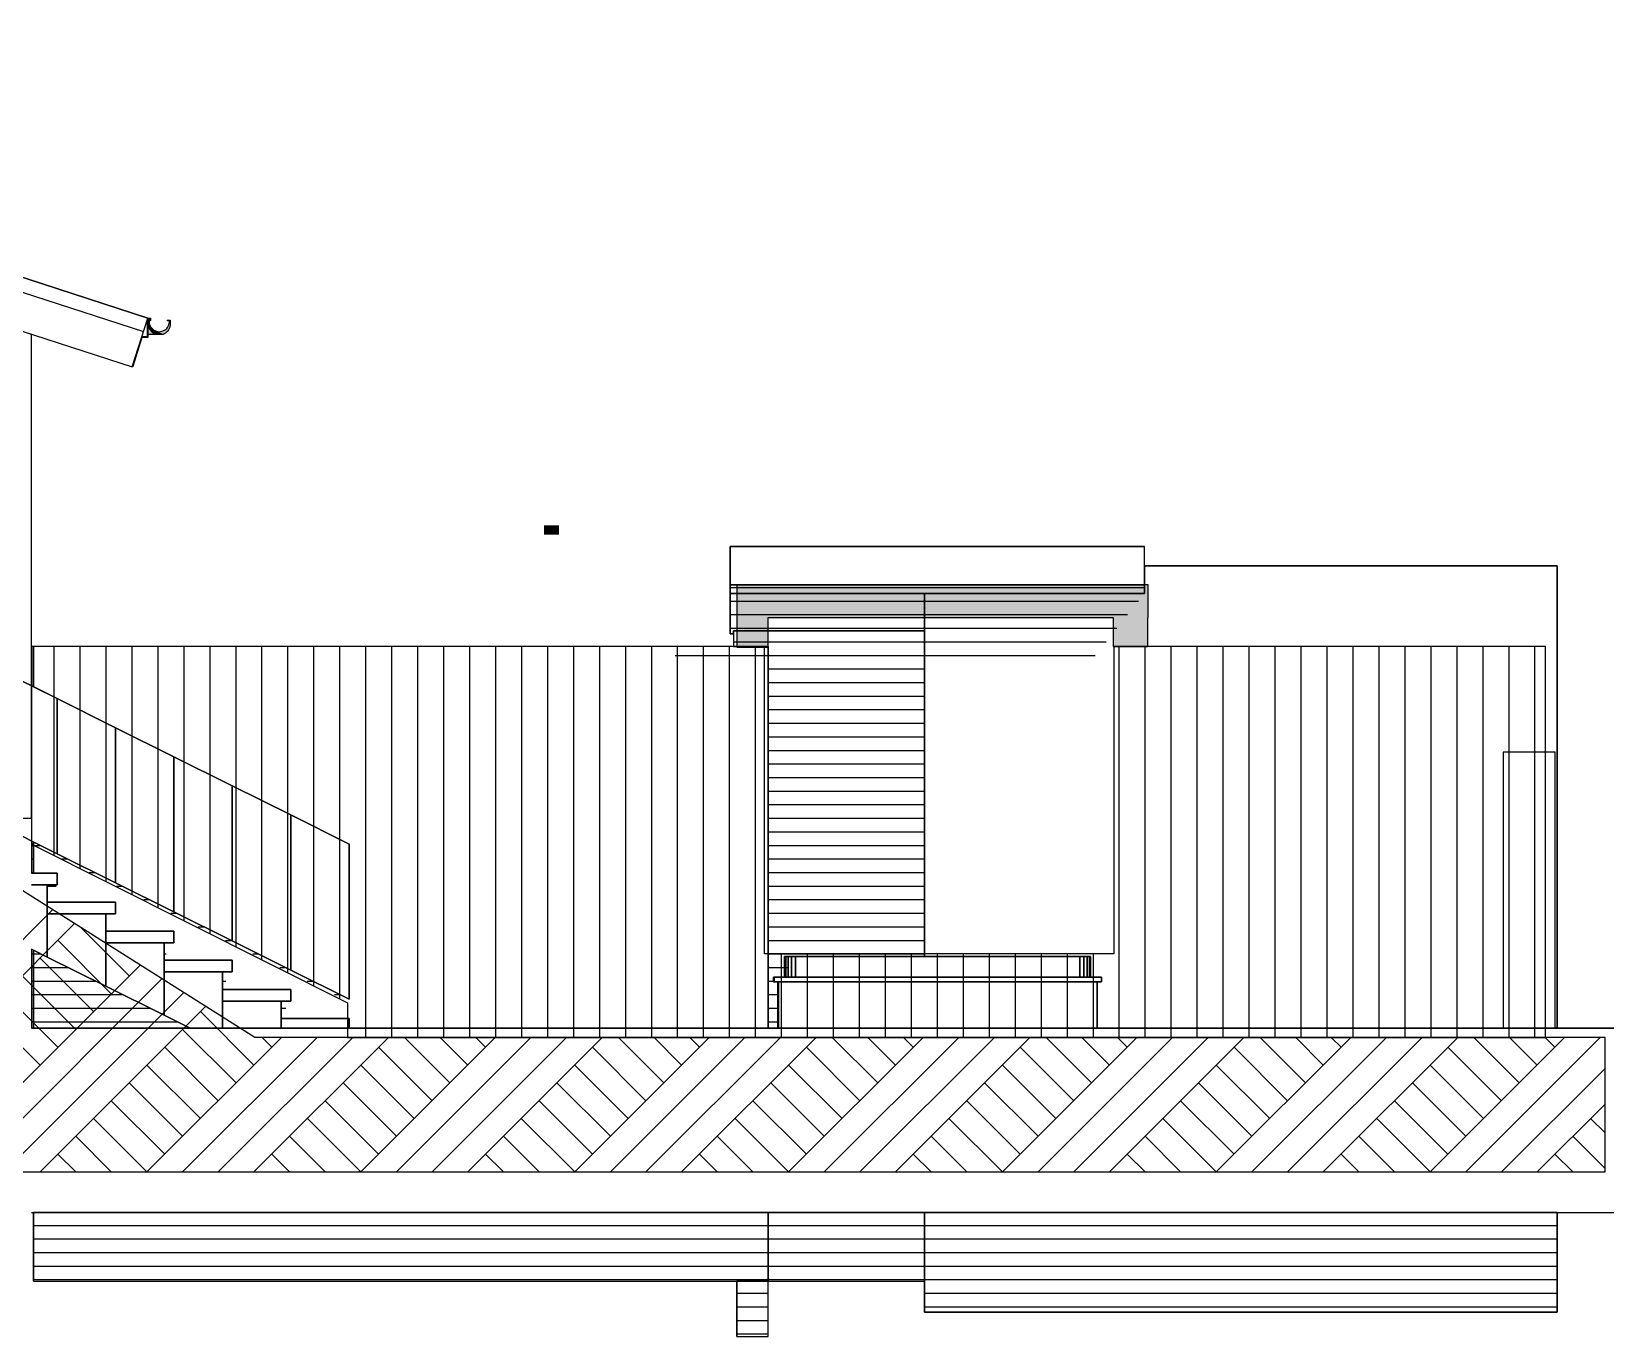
# Model space of a CAD drawing. Header units: millimetres. Extents: x -242231 to 419123, y -2399 to 525285.
# Drawn here: x -208934 to -200816, y 79332 to 86063 of the extents above; entities that cross this region are included whole.
import ezdxf

# ---------------------------------------------------------------- set-up
doc = ezdxf.new("R2010")
doc.units = ezdxf.units.MM
for name, color, linetype in [('2D lines', 7, 'Continuous'), ('Furniture', 7, 'Continuous'), ('Marker - Section', 7, 'Continuous'), ('Roof', 7, 'Continuous'), ('Slabs', 7, 'Continuous'), ('Stairs', 7, 'Continuous'), ('Walls', 7, 'Continuous')]:
    doc.layers.add(name, color=color, linetype=linetype)

msp = doc.modelspace()

# ---------------------------------------------------------------- hatches: boundary and pattern name
at = {"layer": 'Marker - Section', "linetype": 'Continuous', "lineweight": 0}
for color, points in [(8, [(-208332.696, 84576.858), (-208336.931, 84577.689), (-208336.923, 84488.649), (-208337.708, 84488.649), (-208338.939, 84488.649), (-208364.778, 84488.65), (-208413.701, 84338.079), (-208409.697, 84337.057), (-208362.528, 84485.931), (-208332.648, 84485.899)]), (255, [(-208333.647, 84584.46), (-208327.514, 84584.46), (-208321.074, 84584.46), (-208320.817, 84580.559), (-208320.326, 84571.979, -0.53211482), (-208322.736, 84571.766), (-208323.514, 84580.469), (-208327.514, 84580.469), (-208327.514, 84571.937, 1.08334696), (-208222.583, 84570.659), (-208222.686, 84570.659), (-208233.614, 84570.659, -0.48937086), (-208233.614, 84574.202), (-208222.686, 84574.202), (-208219.089, 84574.202), (-208219.089, 84571.937), (-208219.089, 84549.921), (-208219.762, 84544.324), (-208220.42, 84540.844), (-208221.116, 84538.05), (-208222.415, 84533.964), (-208223.783, 84530.522), (-208225.095, 84527.726), (-208227.038, 84524.187), (-208230.437, 84519.131), (-208233.403, 84515.518), (-208235.494, 84513.3), (-208236.941, 84511.896), (-208237.576, 84511.312), (-208238.85, 84510.19), (-208240.657, 84508.711), (-208241.611, 84507.979), (-208242.676, 84507.199), (-208243.638, 84506.527), (-208245.969, 84505.016), (-208247.12, 84504.329), (-208249.518, 84503.011), (-208251.92, 84501.838), (-208253.306, 84501.223), (-208254.792, 84500.614), (-208256.24, 84500.066), (-208257.712, 84499.555), (-208260.131, 84499.555), (-208318.347, 84499.555), (-208333.647, 84499.555)]), (255, [(-206290.031, 83515.128), (-206290.031, 83467.606), (-206214.075, 83467.606), (-206214.075, 83515.128)])]:
    msp.add_hatch(color=color, dxfattribs=at).paths.add_polyline_path(points, flags=0)
at = {"layer": 'Marker - Section', "linetype": 'Continuous', "lineweight": 13}
msp.add_hatch(color=254, dxfattribs=at).paths.add_polyline_path([(-208262.692, 84501.224), (-208300.223, 84517.553), (-208303.009, 84518.909), (-208305.824, 84520.636), (-208310.055, 84523.694), (-208314.695, 84527.824), (-208317.643, 84530.988), (-208321.988, 84536.731), (-208325.147, 84541.239), (-208327.796, 84546.021), (-208329.562, 84550.877), (-208330.371, 84554.04), (-208331.28, 84558.161), (-208331.197, 84550.901), (-208330.421, 84545.01), (-208329.519, 84540.79), (-208328.161, 84536.284), (-208325.781, 84530.476), (-208323.331, 84525.856), (-208320.956, 84522.324), (-208316.966, 84517.187), (-208313.427, 84513.565), (-208311.519, 84511.859), (-208307.693, 84508.868), (-208303.249, 84505.997), (-208300.287, 84504.405), (-208298.449, 84503.507), (-208296.034, 84502.47), (-208294.129, 84501.735), (-208292.656, 84501.224), (-208272.585, 84501.224)], flags=0)
at = {"layer": 'Marker - Section', "linetype": 'Continuous', "lineweight": 15}
msp.add_hatch(color=253, dxfattribs=at).paths.add_polyline_path([(-205295.337, 83209.183), (-205295.337, 82887.265), (-205135.337, 82887.265), (-205135.337, 83041.036), (-203354.243, 83041.036), (-203354.243, 82890.975), (-203175.983, 82890.975), (-203175.983, 83041.036), (-203175.155, 83041.036), (-203175.155, 83209.183)], flags=0)

# ---------------------------------------------------------------- linework, layer by layer
for p, q in [((-208333.647, 84584.46), (-212883.536, 86062.809)), ((-212883.536, 85784.178), (-208415.534, 84332.437)), ((-208415.534, 84332.437), (-208333.647, 84584.46)), ((-203194.12, 83406.721), (-205330.067, 83406.721)), ((-205330.067, 83406.721), (-205330.067, 83209.183)), ((-203194.12, 83209.183), (-203194.12, 83406.721)), ((-201065.061, 83306.959), (-203194.12, 83306.959)), ((-203194.12, 83306.959), (-203194.12, 83209.183)), ((-201065.061, 80921.899), (-201065.061, 83306.959)), ((-203194.12, 83209.183), (-205330.067, 83209.183)), ((-205330.067, 83209.183), (-205330.067, 83163.561)), ((-205330.067, 83209.183), (-203194.12, 83209.183)), ((-204328.254, 83163.561), (-205330.067, 83163.561)), ((-205330.067, 83163.561), (-205330.067, 82956.68)), ((-205330.067, 83163.561), (-203194.12, 83163.561)), ((-203194.12, 83163.561), (-204328.254, 83163.561)), ((-204328.254, 83163.561), (-204328.254, 81292.151)), ((-204328.254, 82972.301), (-204328.254, 83163.561)), ((-203194.12, 83209.183), (-203194.12, 83163.561)), ((-203194.12, 83163.561), (-203194.12, 83209.183)), ((-205330.067, 82956.68), (-205313.383, 82956.68)), ((-204328.254, 82972.301), (-205313.383, 82972.301)), ((-205313.383, 82972.301), (-205313.383, 82890.975)), ((-205313.383, 82956.68), (-205313.383, 82972.301)), ((-205313.383, 82972.301), (-204328.254, 82972.301)), ((-204328.254, 81292.151), (-204328.254, 82972.301)), ((-208923.44, 82890.975), (-208923.456, 82890.975)), ((-208923.456, 82890.975), (-208923.456, 82682.079)), ((-208923.44, 82682.071), (-208923.44, 82890.975)), ((-205135.337, 82890.975), (-208923.44, 82890.975)), ((-208923.44, 82890.975), (-208923.44, 82682.071)), ((-205313.383, 82890.975), (-205135.337, 82890.975)), ((-205135.337, 80921.899), (-205135.337, 82890.975)), ((-205135.337, 82890.975), (-205135.337, 80921.899)), ((-208802.535, 82621.899), (-209103.935, 82771.899)), ((-209103.935, 82771.799), (-208802.535, 82621.799)), ((-208802.535, 82621.799), (-209103.935, 82771.799)), ((-208923.456, 82682.079), (-208923.44, 82682.071)), ((-208923.44, 82682.071), (-208802.535, 82621.899)), ((-208802.535, 82621.899), (-208501.135, 82471.899)), ((-208802.535, 82621.799), (-208802.535, 82621.899)), ((-208501.135, 82471.899), (-208802.535, 82621.899)), ((-208802.535, 82621.899), (-208802.535, 82621.799)), ((-208802.535, 82621.799), (-208501.135, 82471.799)), ((-208802.535, 81822.099), (-208802.535, 82621.799)), ((-208501.135, 82471.799), (-208802.535, 82621.799)), ((-208802.535, 82621.799), (-208802.535, 81822.099)), ((-208501.135, 82471.899), (-208199.735, 82321.899)), ((-208501.135, 82471.799), (-208501.135, 82471.899)), ((-208199.735, 82321.899), (-208501.135, 82471.899)), ((-208501.135, 82471.899), (-208501.135, 82471.799)), ((-208501.135, 82471.799), (-208199.735, 82321.799)), ((-208199.735, 82321.799), (-208501.135, 82471.799)), ((-208501.135, 82471.799), (-208501.135, 81672.099)), ((-208501.135, 81672.099), (-208501.135, 82471.799)), ((-208199.735, 82321.899), (-207898.335, 82171.899)), ((-208199.735, 82321.799), (-208199.735, 82321.899)), ((-207898.335, 82171.899), (-208199.735, 82321.899)), ((-208199.735, 82321.899), (-208199.735, 82321.799)), ((-207898.335, 82171.799), (-208199.735, 82321.799)), ((-208199.735, 82321.799), (-208199.735, 81522.099)), ((-208199.735, 82321.799), (-207898.335, 82171.799)), ((-208199.735, 81522.099), (-208199.735, 82321.799)), ((-207898.335, 82171.899), (-207596.935, 82021.899)), ((-207596.935, 82021.899), (-207898.335, 82171.899)), ((-207898.335, 82171.899), (-207898.335, 82171.799)), ((-207898.335, 82171.799), (-207898.335, 82171.899)), ((-207898.335, 81372.099), (-207898.335, 82171.799)), ((-207898.335, 82171.799), (-207596.935, 82021.799)), ((-207596.935, 82021.799), (-207898.335, 82171.799)), ((-207898.335, 82171.799), (-207898.335, 81372.099)), ((-207596.935, 82021.899), (-207295.535, 81871.899)), ((-207295.535, 81871.899), (-207596.935, 82021.899)), ((-207596.935, 82021.899), (-207596.935, 82021.799)), ((-207596.935, 82021.799), (-207596.935, 82021.899)), ((-207295.535, 81871.799), (-207596.935, 82021.799)), ((-207596.935, 82021.799), (-207596.935, 81222.099)), ((-207596.935, 82021.799), (-207295.535, 81871.799)), ((-207596.935, 81222.099), (-207596.935, 82021.799)), ((-208802.535, 81822.099), (-209103.935, 81972.099)), ((-209103.935, 81972.099), (-208802.535, 81822.099)), ((-209103.935, 81971.999), (-208802.535, 81821.999)), ((-208923.456, 81871.899), (-208934.274, 81871.899)), ((-208934.274, 81871.899), (-208934.274, 81721.999)), ((-208923.44, 81882.171), (-208923.456, 81882.179)), ((-208923.456, 81882.179), (-208923.456, 81721.999)), ((-208923.456, 81721.999), (-208923.456, 81871.899)), ((-208923.44, 81721.999), (-208923.44, 81882.171)), ((-208802.535, 81821.999), (-208923.44, 81882.171)), ((-208923.44, 81882.171), (-208923.44, 81721.999)), ((-207295.535, 81871.899), (-207295.535, 81871.799)), ((-207295.535, 81871.799), (-207295.535, 81871.899)), ((-207295.535, 81871.799), (-207295.535, 81072.099)), ((-207295.535, 81072.099), (-207295.535, 81871.799)), ((-208802.535, 81821.999), (-208802.535, 81822.099)), ((-208501.135, 81672.099), (-208802.535, 81822.099)), ((-208802.535, 81822.099), (-208802.535, 81821.999)), ((-208802.535, 81822.099), (-208501.135, 81672.099)), ((-208501.135, 81671.999), (-208802.535, 81821.999)), ((-208802.535, 81821.999), (-208501.135, 81671.999)), ((-208802.535, 81721.999), (-208934.275, 81721.999)), ((-208934.274, 81721.999), (-208923.456, 81721.999)), ((-208923.456, 81721.999), (-208923.44, 81721.999)), ((-208923.44, 81721.999), (-208802.535, 81721.999)), ((-208802.535, 81721.999), (-208802.535, 81661.999)), ((-208802.535, 81661.999), (-208802.535, 81721.999)), ((-208852.535, 81661.999), (-208934.275, 81661.999)), ((-208934.275, 81661.999), (-208802.535, 81661.999)), ((-208802.535, 81661.999), (-208852.535, 81661.999)), ((-208852.535, 81661.999), (-208852.535, 81571.999)), ((-208852.535, 81511.999), (-208852.535, 81661.999)), ((-208199.735, 81522.099), (-208501.135, 81672.099)), ((-208501.135, 81672.099), (-208501.135, 81671.999)), ((-208501.135, 81671.999), (-208501.135, 81672.099)), ((-208501.135, 81672.099), (-208199.735, 81522.099)), ((-208199.735, 81521.999), (-208501.135, 81671.999)), ((-208501.135, 81671.999), (-208199.735, 81521.999)), ((-208852.535, 81571.999), (-208501.135, 81571.999)), ((-208501.135, 81571.999), (-208852.535, 81571.999)), ((-208852.535, 81571.999), (-208852.535, 81511.999)), ((-208551.135, 81511.999), (-208852.535, 81511.999)), ((-208852.535, 81511.999), (-208852.535, 81288.6)), ((-208852.535, 81288.6), (-208852.535, 81511.999)), ((-208852.535, 81511.999), (-208501.135, 81511.999)), ((-208501.135, 81511.999), (-208551.135, 81511.999)), ((-208551.135, 81511.999), (-208551.135, 81421.999)), ((-208551.135, 81361.999), (-208551.135, 81511.999)), ((-208501.135, 81571.999), (-208501.135, 81511.999)), ((-208501.135, 81511.999), (-208501.135, 81571.999)), ((-207898.335, 81372.099), (-208199.735, 81522.099)), ((-208199.735, 81522.099), (-208199.735, 81521.999)), ((-208199.735, 81522.099), (-207898.335, 81372.099)), ((-208199.735, 81521.999), (-208199.735, 81522.099)), ((-207898.335, 81371.999), (-208199.735, 81521.999)), ((-208199.735, 81521.999), (-207898.335, 81371.999)), ((-208551.135, 81421.999), (-208199.735, 81421.999)), ((-208199.735, 81421.999), (-208551.135, 81421.999)), ((-208551.135, 81421.999), (-208551.135, 81361.999)), ((-208249.735, 81361.999), (-208551.135, 81361.999)), ((-208551.135, 81361.999), (-208551.135, 81138.6)), ((-208551.135, 81138.6), (-208551.135, 81361.999)), ((-208551.135, 81361.999), (-208199.735, 81361.999)), ((-208199.735, 81361.999), (-208249.735, 81361.999)), ((-208249.735, 81361.999), (-208249.735, 81271.999)), ((-208249.735, 81211.999), (-208249.735, 81361.999)), ((-208199.735, 81421.999), (-208199.735, 81361.999)), ((-208199.735, 81361.999), (-208199.735, 81421.999)), ((-207596.935, 81222.099), (-207898.335, 81372.099)), ((-207898.335, 81372.099), (-207898.335, 81371.999)), ((-207898.335, 81371.999), (-207898.335, 81372.099)), ((-207898.335, 81372.099), (-207596.935, 81222.099)), ((-207596.935, 81221.999), (-207898.335, 81371.999)), ((-207898.335, 81371.999), (-207596.935, 81221.999)), ((-208934.275, 81329.28), (-208852.535, 81288.6)), ((-208923.456, 81323.895), (-208934.274, 81329.28)), ((-208934.274, 81329.28), (-208934.274, 80921.899)), ((-208923.456, 80921.899), (-208923.456, 81323.895)), ((-208923.44, 81323.887), (-208923.456, 81323.895)), ((-208923.456, 81323.895), (-208923.456, 80921.899)), ((-208923.44, 80921.899), (-208923.44, 81323.887)), ((-208852.535, 81288.6), (-208923.44, 81323.887)), ((-208923.44, 81323.887), (-208923.44, 80921.899)), ((-208551.135, 81138.6), (-208852.535, 81288.6)), ((-208852.535, 81288.6), (-208551.135, 81138.6)), ((-208249.735, 81271.999), (-207898.335, 81271.999)), ((-207898.335, 81271.999), (-208249.735, 81271.999)), ((-208249.735, 81271.999), (-208249.735, 81211.999)), ((-207898.335, 81271.999), (-207898.335, 81211.999)), ((-207898.335, 81211.999), (-207898.335, 81271.999)), ((-205050.229, 81185.484), (-205050.229, 81292.151)), ((-205050.229, 81292.151), (-205047.125, 81292.151)), ((-205047.125, 81292.151), (-205050.229, 81292.151)), ((-205050.229, 81292.151), (-205050.229, 81185.484)), ((-205047.125, 81292.151), (-205042.979, 81292.151)), ((-205047.125, 81185.484), (-205047.125, 81292.151)), ((-205042.979, 81292.151), (-205047.125, 81292.151)), ((-205047.125, 81292.151), (-205047.125, 81185.484)), ((-205042.979, 81292.151), (-205031.257, 81292.151)), ((-205042.979, 81185.484), (-205042.979, 81292.151)), ((-205031.257, 81292.151), (-205042.979, 81292.151)), ((-205042.979, 81292.151), (-205042.979, 81185.484)), ((-205031.257, 81292.151), (-205013.747, 81292.151)), ((-205031.257, 81185.484), (-205031.257, 81292.151)), ((-205013.747, 81292.151), (-205031.257, 81292.151)), ((-205031.257, 81292.151), (-205031.257, 81185.484)), ((-205013.747, 81292.151), (-204993.112, 81292.151)), ((-205013.747, 81185.484), (-205013.747, 81292.151)), ((-204993.112, 81292.151), (-205013.747, 81292.151)), ((-205013.747, 81292.151), (-205013.747, 81185.484)), ((-204993.112, 81292.151), (-204328.254, 81292.151)), ((-204993.112, 81185.484), (-204993.112, 81292.151)), ((-203526.523, 81292.151), (-204993.112, 81292.151)), ((-204993.112, 81292.151), (-204993.112, 81185.484)), ((-204328.254, 81292.151), (-203526.523, 81292.151)), ((-203526.523, 81292.151), (-203505.906, 81292.151)), ((-203505.906, 81292.151), (-203526.523, 81292.151)), ((-203526.523, 81292.151), (-203526.523, 81185.484)), ((-203526.523, 81185.484), (-203526.523, 81292.151)), ((-203505.906, 81292.151), (-203488.445, 81292.151)), ((-203488.445, 81292.151), (-203505.906, 81292.151)), ((-203505.906, 81292.151), (-203505.906, 81185.484)), ((-203505.906, 81185.484), (-203505.906, 81292.151)), ((-203488.445, 81292.151), (-203476.797, 81292.151)), ((-203476.797, 81292.151), (-203488.445, 81292.151)), ((-203488.445, 81292.151), (-203488.445, 81185.484)), ((-203488.445, 81185.484), (-203488.445, 81292.151)), ((-203476.797, 81292.151), (-203472.738, 81292.151)), ((-203472.738, 81292.151), (-203476.797, 81292.151)), ((-203476.797, 81292.151), (-203476.797, 81185.484)), ((-203476.797, 81185.484), (-203476.797, 81292.151)), ((-203472.738, 81292.151), (-203472.738, 81185.484)), ((-203472.738, 81185.484), (-203472.738, 81292.151)), ((-208249.735, 80988.6), (-208249.735, 81211.999)), ((-207948.335, 81211.999), (-208249.735, 81211.999)), ((-208249.735, 81211.999), (-208249.735, 80988.6)), ((-208249.735, 81211.999), (-207898.335, 81211.999)), ((-207898.335, 81211.999), (-207948.335, 81211.999)), ((-207948.335, 81211.999), (-207948.335, 81121.999)), ((-207948.335, 81061.999), (-207948.335, 81211.999)), ((-207596.935, 81222.099), (-207295.535, 81072.099)), ((-207295.535, 81072.099), (-207596.935, 81222.099)), ((-207596.935, 81222.099), (-207596.935, 81221.999)), ((-207596.935, 81221.999), (-207596.935, 81222.099)), ((-207295.535, 81071.999), (-207596.935, 81221.999)), ((-207596.935, 81221.999), (-207295.535, 81071.999)), ((-208249.735, 80988.6), (-208551.135, 81138.6)), ((-208551.135, 81138.6), (-208249.735, 80988.6)), ((-207948.335, 81121.999), (-207596.935, 81121.999)), ((-207596.935, 81121.999), (-207948.335, 81121.999)), ((-207948.335, 81121.999), (-207948.335, 81061.999)), ((-207596.935, 81121.999), (-207596.935, 81061.999)), ((-207596.935, 81061.999), (-207596.935, 81121.999)), ((-205107.147, 81160.287), (-205107.147, 81185.484)), ((-205107.147, 81185.484), (-205103.575, 81185.484)), ((-205103.575, 81185.484), (-205107.147, 81185.484)), ((-205107.147, 81185.484), (-205107.147, 81160.287)), ((-205103.575, 81160.287), (-205107.147, 81160.287)), ((-205107.147, 81160.287), (-205103.575, 81160.287)), ((-205103.575, 81185.484), (-205050.229, 81185.484)), ((-205103.575, 81160.287), (-205103.575, 81185.484)), ((-203415.821, 81185.484), (-205103.575, 81185.484)), ((-205103.575, 81185.484), (-205103.575, 81160.287)), ((-205084.642, 81160.287), (-205103.575, 81160.287)), ((-205103.575, 81160.287), (-203415.821, 81160.287)), ((-205084.642, 80921.899), (-205084.642, 81160.287)), ((-205081.164, 81160.287), (-205084.642, 81160.287)), ((-205084.642, 81160.287), (-205084.642, 80921.899)), ((-205081.164, 80921.899), (-205081.164, 81160.287)), ((-203438.326, 81160.287), (-205081.164, 81160.287)), ((-205081.164, 81160.287), (-205081.164, 80921.899)), ((-205050.229, 81185.484), (-205047.125, 81185.484)), ((-205047.125, 81185.484), (-205042.979, 81185.484)), ((-205042.979, 81185.484), (-205031.257, 81185.484)), ((-205031.257, 81185.484), (-205013.747, 81185.484)), ((-205013.747, 81185.484), (-204993.112, 81185.484)), ((-204993.112, 81185.484), (-203526.523, 81185.484)), ((-203526.523, 81185.484), (-203505.906, 81185.484)), ((-203505.906, 81185.484), (-203488.445, 81185.484)), ((-203488.445, 81185.484), (-203476.797, 81185.484)), ((-203476.797, 81185.484), (-203472.738, 81185.484)), ((-203472.738, 81185.484), (-203415.821, 81185.484)), ((-203415.821, 81160.287), (-203438.326, 81160.287)), ((-203438.326, 81160.287), (-203438.326, 80921.899)), ((-203438.326, 80921.899), (-203438.326, 81160.287)), ((-203415.821, 81185.484), (-203415.821, 81160.287)), ((-203415.821, 81160.287), (-203415.821, 81185.484)), ((-207948.335, 80921.899), (-207948.335, 81061.999)), ((-207646.935, 81061.999), (-207948.335, 81061.999)), ((-207948.335, 81061.999), (-207948.335, 80921.899)), ((-207948.335, 81061.999), (-207596.935, 81061.999)), ((-207646.935, 81061.999), (-207646.935, 80971.999)), ((-207596.935, 81061.999), (-207646.935, 81061.999)), ((-207646.935, 80921.899), (-207646.935, 81061.999)), ((-207295.535, 81072.099), (-207295.535, 81071.999)), ((-207295.535, 81071.999), (-207295.535, 81072.099)), ((-208115.712, 80921.899), (-208249.735, 80988.6)), ((-208249.735, 80988.6), (-208115.712, 80921.899)), ((-207646.935, 80971.999), (-207295.535, 80971.999)), ((-207295.535, 80971.999), (-207646.935, 80971.999)), ((-207646.935, 80971.999), (-207646.935, 80921.899)), ((-207295.535, 80971.999), (-207295.535, 80921.899)), ((-207295.535, 80921.899), (-207295.535, 80971.999)), ((-193043.553, 80921.899), (-208934.275, 80921.899)), ((-208934.274, 80921.899), (-208923.456, 80921.899)), ((-208923.456, 80921.899), (-208923.44, 80921.899)), ((-208923.44, 80921.899), (-208115.712, 80921.899)), ((-208115.712, 80921.899), (-207948.335, 80921.899)), ((-207948.335, 80921.899), (-207646.935, 80921.899)), ((-207646.935, 80921.899), (-207295.535, 80921.899)), ((-207295.535, 80921.899), (-205135.337, 80921.899)), ((-205135.337, 80921.899), (-205084.642, 80921.899)), ((-205084.642, 80921.899), (-205081.164, 80921.899)), ((-205081.164, 80921.899), (-203438.326, 80921.899)), ((-203438.326, 80921.899), (-201065.061, 80921.899)), ((-208934.275, 79971.899), (-193043.553, 79971.899)), ((-208923.44, 79971.899), (-208923.456, 79971.899)), ((-208923.456, 79971.899), (-208923.456, 79617.376)), ((-208923.44, 79617.376), (-208923.44, 79971.899)), ((-205135.337, 79971.899), (-208923.44, 79971.899)), ((-208923.44, 79971.899), (-208923.44, 79617.376)), ((-205135.337, 79617.376), (-205135.337, 79971.899)), ((-204328.254, 79971.899), (-205135.337, 79971.899)), ((-205135.337, 79971.899), (-205135.337, 79617.376)), ((-204328.254, 79617.376), (-204328.254, 79971.899)), ((-201065.061, 79971.899), (-204328.254, 79971.899)), ((-204328.254, 79971.899), (-204328.254, 79456.959)), ((-201065.061, 79456.959), (-201065.061, 79971.899)), ((-208923.456, 79617.376), (-208923.44, 79617.376)), ((-208923.44, 79617.376), (-205135.337, 79617.376)), ((-205135.337, 79617.376), (-205295.337, 79617.376)), ((-205295.337, 79617.376), (-205295.337, 79331.677)), ((-205135.337, 79617.376), (-204328.254, 79617.376)), ((-205135.337, 79331.677), (-205135.337, 79617.376)), ((-204328.254, 79456.959), (-201065.061, 79456.959)), ((-205295.337, 79331.677), (-205135.337, 79331.677))]:
    msp.add_line(p, q)
at = {"layer": '2D lines', "linetype": 'Continuous'}
msp.add_line((-212883.536, 85986.134), (-208356.027, 84515.057), dxfattribs=at)
at = {"layer": 'Furniture', "linetype": 'Continuous'}
for p, q in [((-205047.125, 81292.151), (-205050.229, 81292.151)), ((-205050.229, 81185.484), (-205050.229, 81292.151)), ((-205042.979, 81292.151), (-205047.125, 81292.151)), ((-205031.257, 81292.151), (-205042.979, 81292.151)), ((-205013.747, 81292.151), (-205031.257, 81292.151)), ((-204993.112, 81292.151), (-205013.747, 81292.151)), ((-203526.523, 81292.151), (-204993.112, 81292.151)), ((-203505.906, 81292.151), (-203526.523, 81292.151)), ((-203488.445, 81292.151), (-203505.906, 81292.151)), ((-203476.797, 81292.151), (-203488.445, 81292.151)), ((-203472.738, 81292.151), (-203476.797, 81292.151)), ((-203472.738, 81185.484), (-203472.738, 81292.151)), ((-205107.147, 81160.287), (-205107.147, 81185.484)), ((-205103.575, 81185.484), (-205107.147, 81185.484)), ((-205103.575, 81160.287), (-205107.147, 81160.287)), ((-203415.821, 81185.484), (-205103.575, 81185.484)), ((-205103.575, 81160.287), (-205103.575, 81185.484)), ((-203415.821, 81160.287), (-205103.575, 81160.287)), ((-205084.642, 80921.899), (-205084.642, 81160.287)), ((-205081.164, 80921.899), (-205081.164, 81160.287)), ((-203438.326, 80921.899), (-203438.326, 81160.287)), ((-203415.821, 81160.287), (-203415.821, 81185.484))]:
    msp.add_line(p, q, dxfattribs=at)
at = {"layer": 'Furniture', "color": 251, "linetype": 'Continuous', "lineweight": 25}
for p, q in [((-205050.229, 81235.099), (-205047.125, 81235.099)), ((-205047.125, 81235.099), (-205042.979, 81235.099)), ((-205042.979, 81235.099), (-205031.257, 81235.099)), ((-205107.147, 81165.099), (-205103.575, 81165.099)), ((-205084.642, 81095.099), (-205081.164, 81095.099)), ((-205084.642, 81025.099), (-205081.164, 81025.099)), ((-205084.642, 80955.099), (-205081.164, 80955.099))]:
    msp.add_line(p, q, dxfattribs=at)
at = {"layer": 'Marker - Section', "linetype": 'Continuous'}
for p, q in [((-208933.831, 84500.46), (-212883.092, 85783.653)), ((-208332.696, 84576.858), (-208336.931, 84577.689)), ((-208336.931, 84577.689), (-208336.923, 84488.649)), ((-208333.647, 84584.46), (-208327.514, 84584.46)), ((-208333.647, 84499.555), (-208333.647, 84584.46)), ((-208332.648, 84485.899), (-208332.696, 84576.858)), ((-208330.371, 84554.04), (-208331.28, 84558.161)), ((-208331.28, 84558.161), (-208331.197, 84550.901)), ((-208331.197, 84550.901), (-208330.421, 84545.01)), ((-208330.421, 84545.01), (-208329.519, 84540.79)), ((-208329.562, 84550.877), (-208330.371, 84554.04)), ((-208327.796, 84546.021), (-208329.562, 84550.877)), ((-208329.519, 84540.79), (-208328.161, 84536.284)), ((-208328.161, 84536.284), (-208325.781, 84530.476)), ((-208325.147, 84541.239), (-208327.796, 84546.021)), ((-208327.514, 84584.46), (-208321.074, 84584.46)), ((-208323.514, 84580.469), (-208327.514, 84580.469)), ((-208327.514, 84580.469), (-208327.514, 84571.937)), ((-208325.781, 84530.476), (-208323.331, 84525.856)), ((-208321.988, 84536.731), (-208325.147, 84541.239)), ((-208322.736, 84571.766), (-208323.514, 84580.469)), ((-208323.331, 84525.856), (-208320.956, 84522.324)), ((-208317.643, 84530.988), (-208321.988, 84536.731)), ((-208321.074, 84584.46), (-208320.817, 84580.559)), ((-208320.956, 84522.324), (-208316.966, 84517.187)), ((-208320.817, 84580.559), (-208320.326, 84571.979)), ((-208314.695, 84527.824), (-208317.643, 84530.988)), ((-208316.966, 84517.187), (-208313.427, 84513.565)), ((-208310.055, 84523.694), (-208314.695, 84527.824)), ((-208305.824, 84520.636), (-208310.055, 84523.694)), ((-208303.009, 84518.909), (-208305.824, 84520.636)), ((-208300.223, 84517.553), (-208303.009, 84518.909)), ((-208262.692, 84501.224), (-208300.223, 84517.553)), ((-208233.614, 84574.202), (-208222.686, 84574.202)), ((-208222.686, 84570.659), (-208233.614, 84570.659)), ((-208230.437, 84519.131), (-208233.403, 84515.518)), ((-208227.038, 84524.187), (-208230.437, 84519.131)), ((-208225.095, 84527.726), (-208227.038, 84524.187)), ((-208223.783, 84530.522), (-208225.095, 84527.726)), ((-208222.415, 84533.964), (-208223.783, 84530.522)), ((-208222.686, 84574.202), (-208219.089, 84574.202)), ((-208222.583, 84570.659), (-208222.686, 84570.659)), ((-208221.116, 84538.05), (-208222.415, 84533.964)), ((-208220.42, 84540.844), (-208221.116, 84538.05)), ((-208219.762, 84544.324), (-208220.42, 84540.844)), ((-208219.089, 84549.921), (-208219.762, 84544.324)), ((-208219.089, 84574.202), (-208219.089, 84571.937)), ((-208219.089, 84571.937), (-208219.089, 84549.921)), ((-208933.831, 82005.099), (-208933.831, 84500.46)), ((-208364.778, 84488.65), (-208413.701, 84338.079)), ((-208409.697, 84337.057), (-208362.528, 84485.931)), ((-208338.939, 84488.649), (-208364.778, 84488.65)), ((-208362.528, 84485.931), (-208332.648, 84485.899)), ((-208337.708, 84488.649), (-208338.939, 84488.649)), ((-208336.923, 84488.649), (-208337.708, 84488.649)), ((-208318.347, 84499.555), (-208333.647, 84499.555)), ((-208260.131, 84499.555), (-208318.347, 84499.555)), ((-208313.427, 84513.565), (-208311.519, 84511.859)), ((-208311.519, 84511.859), (-208307.693, 84508.868)), ((-208307.693, 84508.868), (-208303.249, 84505.997)), ((-208303.249, 84505.997), (-208300.287, 84504.405)), ((-208300.287, 84504.405), (-208298.449, 84503.507)), ((-208298.449, 84503.507), (-208296.034, 84502.47)), ((-208296.034, 84502.47), (-208294.129, 84501.735)), ((-208294.129, 84501.735), (-208292.656, 84501.224)), ((-208292.656, 84501.224), (-208272.585, 84501.224)), ((-208272.585, 84501.224), (-208262.692, 84501.224)), ((-208257.712, 84499.555), (-208260.131, 84499.555)), ((-208256.24, 84500.066), (-208257.712, 84499.555)), ((-208254.792, 84500.614), (-208256.24, 84500.066)), ((-208253.306, 84501.223), (-208254.792, 84500.614)), ((-208251.92, 84501.838), (-208253.306, 84501.223)), ((-208249.518, 84503.011), (-208251.92, 84501.838)), ((-208247.12, 84504.329), (-208249.518, 84503.011)), ((-208245.969, 84505.016), (-208247.12, 84504.329)), ((-208243.638, 84506.527), (-208245.969, 84505.016)), ((-208242.676, 84507.199), (-208243.638, 84506.527)), ((-208241.611, 84507.979), (-208242.676, 84507.199)), ((-208240.657, 84508.711), (-208241.611, 84507.979)), ((-208238.85, 84510.19), (-208240.657, 84508.711)), ((-208237.576, 84511.312), (-208238.85, 84510.19)), ((-208236.941, 84511.896), (-208237.576, 84511.312)), ((-208235.494, 84513.3), (-208236.941, 84511.896)), ((-208233.403, 84515.518), (-208235.494, 84513.3)), ((-208413.701, 84338.079), (-208409.697, 84337.057)), ((-205295.337, 83209.183), (-205295.337, 82887.265)), ((-203175.155, 83209.183), (-205295.337, 83209.183)), ((-203175.155, 83041.036), (-203175.155, 83209.183)), ((-205135.337, 82887.265), (-205135.337, 83041.036)), ((-205135.337, 83041.036), (-203354.243, 83041.036)), ((-203354.243, 83041.036), (-203354.243, 82890.975)), ((-203175.983, 82890.975), (-203175.983, 83041.036)), ((-203175.983, 83041.036), (-203175.155, 83041.036)), ((-208933.831, 82890.421), (-208934.275, 81871.899)), ((-205153.383, 82890.421), (-208933.831, 82890.421)), ((-205295.337, 82887.265), (-205135.337, 82887.265)), ((-205153.383, 81306.035), (-205153.383, 82890.421)), ((-203354.243, 82890.975), (-203175.983, 82890.975)), ((-201124.489, 82890.421), (-203352.214, 82890.421)), ((-203352.214, 82890.421), (-203352.214, 81306.035)), ((-201124.489, 80874.061), (-201124.489, 82890.421)), ((-201076.09, 82345.722), (-201343.464, 82345.722)), ((-201343.464, 82345.722), (-201343.464, 80921.899)), ((-201076.09, 80921.899), (-201076.09, 82345.722)), ((-209687.474, 82005.099), (-208933.831, 82005.099)), ((-208934.275, 81871.899), (-207303.93, 81052.205)), ((-207782.294, 80874.061), (-209275.803, 81817.105)), ((-203352.214, 81306.035), (-205153.383, 81306.035)), ((-207303.93, 81052.205), (-207303.93, 80874.061)), ((-200818.017, 80874.061), (-207782.294, 80874.061)), ((-207303.93, 80874.061), (-201124.489, 80874.061)), ((-201343.464, 80921.899), (-201076.09, 80921.899)), ((-200818.017, 80180.428), (-200818.017, 80874.061)), ((-233508.406, 80180.428), (-200818.017, 80180.428))]:
    msp.add_line(p, q, dxfattribs=at)
at = {"layer": 'Marker - Section', "color": 251, "linetype": 'Continuous', "lineweight": 25}
for p, q in [((-208819.056, 82890.421), (-208819.056, 81813.97)), ((-208685.056, 82890.421), (-208685.056, 81746.599)), ((-208551.056, 82890.421), (-208551.056, 81679.227)), ((-208417.056, 82890.421), (-208417.056, 81611.855)), ((-208283.056, 82890.421), (-208283.056, 81544.483)), ((-208149.056, 82890.421), (-208149.056, 81477.112)), ((-208015.056, 82890.421), (-208015.056, 81409.74)), ((-207881.056, 82890.421), (-207881.056, 81342.368)), ((-207747.056, 82890.421), (-207747.056, 81274.997)), ((-207613.056, 82890.421), (-207613.056, 81207.625)), ((-207479.056, 82890.421), (-207479.056, 81140.253)), ((-207345.056, 82890.421), (-207345.056, 81072.882)), ((-207211.056, 82890.421), (-207211.056, 80874.061)), ((-207077.056, 82890.421), (-207077.056, 80874.061)), ((-206943.056, 82890.421), (-206943.056, 80874.061)), ((-206809.056, 82890.421), (-206809.056, 80874.061)), ((-206675.056, 82890.421), (-206675.056, 80874.061)), ((-206541.056, 82890.421), (-206541.056, 80874.061)), ((-206407.056, 82890.421), (-206407.056, 80874.061)), ((-206273.056, 82890.421), (-206273.056, 80874.061)), ((-206139.056, 82890.421), (-206139.056, 80874.061)), ((-206005.056, 82890.421), (-206005.056, 80874.061)), ((-205871.056, 82890.421), (-205871.056, 80874.061)), ((-205737.056, 82890.421), (-205737.056, 80874.061)), ((-205603.056, 82890.421), (-205603.056, 80874.061)), ((-205469.056, 82890.421), (-205469.056, 80874.061)), ((-205335.056, 82890.421), (-205335.056, 80874.061)), ((-205201.056, 82890.421), (-205201.056, 80874.061)), ((-203325.056, 82890.421), (-203325.056, 80874.061)), ((-203191.056, 82890.421), (-203191.056, 80874.061)), ((-203057.056, 82890.421), (-203057.056, 80874.061)), ((-202923.056, 82890.421), (-202923.056, 80874.061)), ((-202789.056, 82890.421), (-202789.056, 80874.061)), ((-202655.056, 82890.421), (-202655.056, 80874.061)), ((-202521.056, 82890.421), (-202521.056, 80874.061)), ((-202387.056, 82890.421), (-202387.056, 80874.061)), ((-202253.056, 82890.421), (-202253.056, 80874.061)), ((-202119.056, 82890.421), (-202119.056, 80874.061)), ((-201985.056, 82890.421), (-201985.056, 80874.061)), ((-201851.056, 82890.421), (-201851.056, 80874.061)), ((-201717.056, 82890.421), (-201717.056, 80874.061)), ((-201583.056, 82890.421), (-201583.056, 80874.061)), ((-201449.056, 82890.421), (-201449.056, 80874.061)), ((-201315.056, 82890.421), (-201315.056, 80874.061)), ((-201181.056, 82890.421), (-201181.056, 80874.061)), ((-205067.056, 81306.035), (-205067.056, 80874.061)), ((-204933.056, 81306.035), (-204933.056, 80874.061)), ((-204799.056, 81306.035), (-204799.056, 80874.061)), ((-204665.056, 81306.035), (-204665.056, 80874.061)), ((-204531.056, 81306.035), (-204531.056, 80874.061)), ((-204397.056, 81306.035), (-204397.056, 80874.061)), ((-204263.056, 81306.035), (-204263.056, 80874.061)), ((-204129.056, 81306.035), (-204129.056, 80874.061)), ((-203995.056, 81306.035), (-203995.056, 80874.061)), ((-203861.056, 81306.035), (-203861.056, 80874.061)), ((-203727.056, 81306.035), (-203727.056, 80874.061)), ((-203593.056, 81306.035), (-203593.056, 80874.061)), ((-203459.056, 81306.035), (-203459.056, 80874.061))]:
    msp.add_line(p, q, dxfattribs=at)
at = {"layer": 'Marker - Section', "color": 1, "linetype": 'Continuous', "lineweight": 0}
for p, q in [((-210177.041, 80180.428), (-208825.008, 81532.46)), ((-209993.193, 80180.428), (-208712.317, 81461.304)), ((-208430.487, 81191.59), (-208679.443, 81440.546)), ((-208522.411, 81099.666), (-208798.183, 81375.438)), ((-208614.335, 81007.743), (-208890.106, 81283.514)), ((-209441.65, 80180.428), (-208374.243, 81247.834)), ((-208706.259, 80915.819), (-208982.03, 81191.59)), ((-209257.802, 80180.428), (-208261.552, 81176.678)), ((-209073.954, 80180.428), (-208148.861, 81105.521)), ((-208798.183, 80823.895), (-209073.954, 81099.666)), ((-208890.106, 80180.428), (-208036.169, 81034.365)), ((-208890.106, 80731.971), (-209165.878, 81007.743)), ((-207787.02, 80731.971), (-208062.792, 81007.743)), ((-208338.563, 80180.428), (-207644.93, 80874.061)), ((-207878.944, 80640.047), (-208154.715, 80915.819)), ((-208154.715, 80180.428), (-207461.083, 80874.061)), ((-207970.868, 80180.428), (-207277.235, 80874.061)), ((-207787.02, 80180.428), (-207093.387, 80874.061)), ((-207695.096, 80823.895), (-207745.262, 80874.061)), ((-207235.477, 80180.428), (-206541.844, 80874.061)), ((-207051.629, 80180.428), (-206357.996, 80874.061)), ((-206775.857, 80640.047), (-207009.871, 80874.061)), ((-206867.781, 80180.428), (-206174.148, 80874.061)), ((-206683.933, 80731.971), (-206826.023, 80874.061)), ((-206683.933, 80180.428), (-205990.301, 80874.061)), ((-206592.01, 80823.895), (-206642.175, 80874.061)), ((-206132.39, 80180.428), (-205438.757, 80874.061)), ((-205948.542, 80180.428), (-205254.91, 80874.061)), ((-205672.771, 80640.047), (-205906.784, 80874.061)), ((-205764.695, 80180.428), (-205071.062, 80874.061)), ((-205580.847, 80731.971), (-205722.936, 80874.061)), ((-205580.847, 80180.428), (-204887.214, 80874.061)), ((-205488.923, 80823.895), (-205539.089, 80874.061)), ((-205029.304, 80180.428), (-204335.671, 80874.061)), ((-204845.456, 80180.428), (-204151.823, 80874.061)), ((-204569.684, 80640.047), (-204803.698, 80874.061)), ((-204661.608, 80180.428), (-203967.975, 80874.061)), ((-204477.76, 80731.971), (-204619.85, 80874.061)), ((-204477.76, 80180.428), (-203784.127, 80874.061)), ((-204385.836, 80823.895), (-204436.002, 80874.061)), ((-203926.217, 80180.428), (-203232.584, 80874.061)), ((-203742.369, 80180.428), (-203048.736, 80874.061)), ((-203466.598, 80640.047), (-203700.611, 80874.061)), ((-203558.522, 80180.428), (-202864.889, 80874.061)), ((-203374.674, 80731.971), (-203516.763, 80874.061)), ((-203374.674, 80180.428), (-202681.041, 80874.061)), ((-203282.75, 80823.895), (-203332.916, 80874.061)), ((-202823.131, 80180.428), (-202129.498, 80874.061)), ((-202639.283, 80180.428), (-201945.65, 80874.061)), ((-202363.511, 80640.047), (-202597.525, 80874.061)), ((-202455.435, 80180.428), (-201761.802, 80874.061)), ((-202271.587, 80731.971), (-202413.677, 80874.061)), ((-202271.587, 80180.428), (-201577.954, 80874.061)), ((-202179.663, 80823.895), (-202229.829, 80874.061)), ((-201720.044, 80180.428), (-201026.411, 80874.061)), ((-201536.196, 80180.428), (-200842.563, 80874.061)), ((-201260.425, 80640.047), (-201494.438, 80874.061)), ((-201168.501, 80731.971), (-201310.59, 80874.061)), ((-201076.577, 80823.895), (-201126.743, 80874.061)), ((-207970.868, 80548.123), (-208246.639, 80823.895)), ((-206867.781, 80548.123), (-207143.553, 80823.895)), ((-205764.695, 80548.123), (-206040.466, 80823.895)), ((-204661.608, 80548.123), (-204937.38, 80823.895)), ((-203558.522, 80548.123), (-203834.293, 80823.895)), ((-202455.435, 80548.123), (-202731.207, 80823.895)), ((-201352.348, 80548.123), (-201628.12, 80823.895)), ((-208062.792, 80456.199), (-208338.563, 80731.971)), ((-206959.705, 80456.199), (-207235.477, 80731.971)), ((-205856.619, 80456.199), (-206132.39, 80731.971)), ((-204753.532, 80456.199), (-205029.304, 80731.971)), ((-203650.445, 80456.199), (-203926.217, 80731.971)), ((-202547.359, 80456.199), (-202823.131, 80731.971)), ((-201444.272, 80456.199), (-201720.044, 80731.971)), ((-201352.348, 80180.428), (-200818.017, 80714.759)), ((-208154.715, 80364.275), (-208430.487, 80640.047)), ((-207051.629, 80364.275), (-207327.401, 80640.047)), ((-205948.542, 80364.275), (-206224.314, 80640.047)), ((-204845.456, 80364.275), (-205121.227, 80640.047)), ((-203742.369, 80364.275), (-204018.141, 80640.047)), ((-202639.283, 80364.275), (-202915.054, 80640.047)), ((-201536.196, 80364.275), (-201811.968, 80640.047)), ((-208246.639, 80272.352), (-208522.411, 80548.123)), ((-207143.553, 80272.352), (-207419.324, 80548.123)), ((-206040.466, 80272.352), (-206316.238, 80548.123)), ((-204937.38, 80272.352), (-205213.151, 80548.123)), ((-203834.293, 80272.352), (-204110.065, 80548.123)), ((-202731.207, 80272.352), (-203006.978, 80548.123)), ((-201628.12, 80272.352), (-201903.892, 80548.123)), ((-201168.501, 80180.428), (-200818.017, 80530.911)), ((-208338.563, 80180.428), (-208614.335, 80456.199)), ((-207235.477, 80180.428), (-207511.248, 80456.199)), ((-206132.39, 80180.428), (-206408.162, 80456.199)), ((-205029.304, 80180.428), (-205305.075, 80456.199)), ((-203926.217, 80180.428), (-204201.989, 80456.199)), ((-202823.131, 80180.428), (-203098.902, 80456.199)), ((-201720.044, 80180.428), (-201995.816, 80456.199)), ((-200818.017, 80381.487), (-200892.729, 80456.199)), ((-208522.411, 80180.428), (-208706.259, 80364.275)), ((-207419.324, 80180.428), (-207603.172, 80364.275)), ((-206316.238, 80180.428), (-206500.086, 80364.275)), ((-205213.151, 80180.428), (-205396.999, 80364.275)), ((-204110.065, 80180.428), (-204293.913, 80364.275)), ((-203006.978, 80180.428), (-203190.826, 80364.275)), ((-201903.892, 80180.428), (-202087.74, 80364.275)), ((-200818.017, 80197.64), (-200984.653, 80364.275)), ((-208706.259, 80180.428), (-208798.183, 80272.352)), ((-207603.172, 80180.428), (-207695.096, 80272.352)), ((-206500.086, 80180.428), (-206592.01, 80272.352)), ((-205396.999, 80180.428), (-205488.923, 80272.352)), ((-204293.913, 80180.428), (-204385.836, 80272.352)), ((-203190.826, 80180.428), (-203282.75, 80272.352)), ((-202087.74, 80180.428), (-202179.663, 80272.352)), ((-200984.653, 80180.428), (-201076.577, 80272.352))]:
    msp.add_line(p, q, dxfattribs=at)
at = {"layer": 'Marker - Section', "linetype": 'Continuous'}
for centre, radius, start, end in [((-208275.1, 84567.094), 52.637, 174.7203057, 3.8841828), ((-208321.603, 84572.684), 1.458, 219.0251387, 331.0975581), ((-208232.238, 84572.43), 2.243, 127.8484425, 232.1515575)]:
    msp.add_arc(centre, radius, start, end, dxfattribs=at)
at = {"layer": 'Roof', "linetype": 'Continuous'}
for p, q in [((-212883.536, 86062.809), (-208333.647, 84584.46)), ((-212883.536, 85784.178), (-208415.534, 84332.437)), ((-208415.534, 84332.437), (-208333.647, 84584.46)), ((-205330.067, 83406.721), (-203194.12, 83406.721)), ((-205330.067, 83209.183), (-205330.067, 83406.721)), ((-203194.12, 83209.183), (-203194.12, 83406.721)), ((-205330.067, 82956.68), (-205330.067, 83209.183)), ((-205330.067, 83209.183), (-203194.12, 83209.183)), ((-203194.12, 83209.183), (-203194.12, 83163.55)), ((-205313.383, 82956.68), (-205330.067, 82956.68))]:
    msp.add_line(p, q, dxfattribs=at)
at = {"layer": 'Roof', "color": 251, "linetype": 'Continuous', "lineweight": 25}
for p, q in [((-205330.067, 83195.099), (-203194.12, 83195.099)), ((-205330.067, 83125.099), (-204328.254, 83125.099)), ((-205330.067, 83055.099), (-204328.254, 83055.099)), ((-205330.067, 82985.099), (-204328.254, 82985.099))]:
    msp.add_line(p, q, dxfattribs=at)
at = {"layer": 'Slabs', "linetype": 'Continuous'}
for p, q in [((-208934.274, 81871.899), (-208923.451, 81871.899)), ((-208923.44, 81871.899), (-208923.451, 81871.899)), ((-208934.275, 80921.899), (-193043.553, 80921.899)), ((-208934.275, 79971.899), (-193043.553, 79971.899))]:
    msp.add_line(p, q, dxfattribs=at)
at = {"layer": 'Slabs', "color": 251, "linetype": 'Continuous', "lineweight": 25}
for p, q in [((-208934.274, 81865.099), (-208923.456, 81865.099)), ((-208934.274, 81795.099), (-208923.456, 81795.099)), ((-208934.274, 81725.099), (-208923.456, 81725.099)), ((-208934.274, 81305.099), (-208923.456, 81305.099)), ((-208934.274, 81235.099), (-208923.456, 81235.099)), ((-208934.274, 81165.099), (-208923.456, 81165.099)), ((-208934.274, 81095.099), (-208923.456, 81095.099)), ((-208934.274, 81025.099), (-208923.456, 81025.099)), ((-208934.274, 80955.099), (-208923.456, 80955.099))]:
    msp.add_line(p, q, dxfattribs=at)
at = {"layer": 'Stairs', "linetype": 'Continuous'}
for p, q in [((-208802.535, 82621.899), (-209103.935, 82771.899)), ((-208501.135, 82471.899), (-208802.535, 82621.899)), ((-208199.735, 82321.899), (-208501.135, 82471.899)), ((-207898.335, 82171.899), (-208199.735, 82321.899)), ((-207596.935, 82021.899), (-207898.335, 82171.899)), ((-207295.535, 81871.899), (-207596.935, 82021.899)), ((-208802.535, 81821.999), (-209103.935, 81971.999)), ((-207295.535, 81072.099), (-207295.535, 81871.799)), ((-208501.135, 81671.999), (-208802.535, 81821.999)), ((-208934.275, 81721.999), (-208802.535, 81721.999)), ((-208802.535, 81661.999), (-208802.535, 81721.999)), ((-208852.535, 81661.999), (-208934.275, 81661.999)), ((-208852.535, 81661.999), (-208802.535, 81661.999)), ((-208852.535, 81511.999), (-208852.535, 81661.999)), ((-208199.735, 81521.999), (-208501.135, 81671.999)), ((-208852.535, 81571.999), (-208501.135, 81571.999)), ((-208551.135, 81511.999), (-208852.535, 81511.999)), ((-208551.135, 81511.999), (-208501.135, 81511.999)), ((-208551.135, 81361.999), (-208551.135, 81511.999)), ((-208501.135, 81511.999), (-208501.135, 81571.999)), ((-207898.335, 81371.999), (-208199.735, 81521.999)), ((-208551.135, 81421.999), (-208199.735, 81421.999)), ((-208249.735, 81361.999), (-208551.135, 81361.999)), ((-208249.735, 81361.999), (-208199.735, 81361.999)), ((-208249.735, 81211.999), (-208249.735, 81361.999)), ((-208199.735, 81361.999), (-208199.735, 81421.999)), ((-207596.935, 81221.999), (-207898.335, 81371.999)), ((-208852.535, 81288.6), (-208934.275, 81329.28)), ((-208551.135, 81138.6), (-208852.535, 81288.6)), ((-208249.735, 81271.999), (-207898.335, 81271.999)), ((-207898.335, 81211.999), (-207898.335, 81271.999)), ((-207948.335, 81211.999), (-208249.735, 81211.999)), ((-207948.335, 81211.999), (-207898.335, 81211.999)), ((-207948.335, 81061.999), (-207948.335, 81211.999)), ((-207295.535, 81071.999), (-207596.935, 81221.999)), ((-208249.735, 80988.6), (-208551.135, 81138.6)), ((-207948.335, 81121.999), (-207596.935, 81121.999)), ((-207596.935, 81061.999), (-207596.935, 81121.999)), ((-207646.935, 81061.999), (-207948.335, 81061.999)), ((-207646.935, 81061.999), (-207596.935, 81061.999)), ((-207646.935, 80921.899), (-207646.935, 81061.999)), ((-208115.712, 80921.899), (-208249.735, 80988.6)), ((-207646.935, 80971.999), (-207295.535, 80971.999)), ((-207295.535, 80921.899), (-207295.535, 80971.999))]:
    msp.add_line(p, q, dxfattribs=at)
at = {"layer": 'Walls', "linetype": 'Continuous'}
for p, q in [((-203194.12, 83306.959), (-201065.061, 83306.959)), ((-201065.061, 83306.959), (-201065.061, 80921.899)), ((-204328.254, 81292.151), (-204328.254, 83163.571)), ((-205313.383, 82972.301), (-205313.383, 82890.975)), ((-204328.254, 82972.301), (-205313.383, 82972.301)), ((-208923.456, 82890.975), (-208923.456, 82682.079)), ((-205135.337, 82890.975), (-208923.44, 82890.975)), ((-208923.44, 82890.975), (-208923.44, 82682.071)), ((-205135.337, 82890.975), (-205135.337, 80921.899)), ((-208923.456, 81882.179), (-208923.456, 81871.899)), ((-208923.44, 81882.171), (-208923.44, 81721.999)), ((-208923.44, 81323.887), (-208923.44, 80921.899)), ((-208923.456, 79971.899), (-208923.456, 79617.376)), ((-208923.44, 79971.899), (-208923.44, 79617.376)), ((-205135.337, 79971.899), (-205135.337, 79617.376)), ((-204328.254, 79456.959), (-204328.254, 79971.899)), ((-201065.061, 79971.899), (-201065.061, 79456.959)), ((-208923.44, 79617.376), (-205135.337, 79617.376)), ((-205295.337, 79331.677), (-205295.337, 79617.376)), ((-205135.337, 79617.376), (-204328.254, 79617.376)), ((-205135.337, 79331.677), (-205135.337, 79617.376)), ((-201065.061, 79456.959), (-204328.254, 79456.959)), ((-205295.337, 79331.677), (-205135.337, 79331.677))]:
    msp.add_line(p, q, dxfattribs=at)
at = {"layer": 'Walls', "color": 251, "linetype": 'Continuous', "lineweight": 25}
for p, q in [((-204328.254, 83125.099), (-203224.746, 83125.099)), ((-204328.254, 83055.099), (-203280.486, 83055.099)), ((-204328.254, 82985.099), (-203336.226, 82985.099)), ((-205313.383, 82915.099), (-204328.254, 82915.099)), ((-204328.254, 82915.099), (-203391.967, 82915.099)), ((-208923.456, 82845.099), (-208923.44, 82845.099)), ((-205613.79, 82845.099), (-205135.337, 82845.099)), ((-205135.337, 82845.099), (-204328.254, 82845.099)), ((-204328.254, 82845.099), (-203447.707, 82845.099)), ((-208923.456, 82775.099), (-208923.44, 82775.099)), ((-205135.337, 82775.099), (-204328.254, 82775.099)), ((-208923.456, 82705.099), (-208923.44, 82705.099)), ((-205135.337, 82705.099), (-204328.254, 82705.099)), ((-205135.337, 82635.099), (-204328.254, 82635.099)), ((-205135.337, 82565.099), (-204328.254, 82565.099)), ((-205135.337, 82495.099), (-204328.254, 82495.099)), ((-205135.337, 82425.099), (-204328.254, 82425.099)), ((-205135.337, 82355.099), (-204328.254, 82355.099)), ((-205135.337, 82285.099), (-204328.254, 82285.099)), ((-205135.337, 82215.099), (-204328.254, 82215.099)), ((-205135.337, 82145.099), (-204328.254, 82145.099)), ((-205135.337, 82075.099), (-204328.254, 82075.099)), ((-205135.337, 82005.099), (-204328.254, 82005.099)), ((-205135.337, 81935.099), (-204328.254, 81935.099)), ((-208923.456, 81865.099), (-208923.44, 81865.099)), ((-208917.851, 81865.099), (-208889.138, 81865.099)), ((-205135.337, 81865.099), (-204328.254, 81865.099)), ((-208923.456, 81795.099), (-208923.44, 81795.099)), ((-208777.253, 81795.099), (-208748.484, 81795.099)), ((-205135.337, 81795.099), (-204328.254, 81795.099)), ((-208923.456, 81725.099), (-208923.44, 81725.099)), ((-208636.655, 81725.099), (-208607.831, 81725.099)), ((-205135.337, 81725.099), (-204328.254, 81725.099)), ((-208852.535, 81655.099), (-208807.414, 81655.099)), ((-208496.057, 81655.099), (-208467.178, 81655.099)), ((-205135.337, 81655.099), (-204328.254, 81655.099)), ((-208852.535, 81585.099), (-208852.516, 81585.099)), ((-208355.459, 81585.099), (-208326.524, 81585.099)), ((-208214.861, 81515.099), (-208185.871, 81515.099)), ((-205135.337, 81585.099), (-204328.254, 81585.099)), ((-205135.337, 81515.099), (-204328.254, 81515.099)), ((-208551.135, 81445.099), (-208548.441, 81445.099)), ((-208074.263, 81445.099), (-208045.218, 81445.099)), ((-205135.337, 81445.099), (-204328.254, 81445.099)), ((-207933.665, 81375.099), (-207904.564, 81375.099)), ((-205135.337, 81375.099), (-204328.254, 81375.099)), ((-208923.456, 81305.099), (-208923.44, 81305.099)), ((-208923.44, 81305.099), (-208885.688, 81305.099)), ((-208249.735, 81305.099), (-208239.97, 81305.099)), ((-207793.067, 81305.099), (-207763.911, 81305.099)), ((-205135.337, 81305.099), (-204328.254, 81305.099)), ((-208923.456, 81235.099), (-208923.44, 81235.099)), ((-208923.44, 81235.099), (-208745.035, 81235.099)), ((-207652.469, 81235.099), (-207623.258, 81235.099)), ((-205135.337, 81235.099), (-205050.229, 81235.099)), ((-208923.456, 81165.099), (-208923.44, 81165.099)), ((-208923.44, 81165.099), (-208604.382, 81165.099)), ((-207948.335, 81165.099), (-207931.499, 81165.099)), ((-207511.871, 81165.099), (-207482.604, 81165.099)), ((-205135.337, 81165.099), (-205107.147, 81165.099)), ((-208923.456, 81095.099), (-208923.44, 81095.099)), ((-208923.456, 81025.099), (-208923.44, 81025.099)), ((-208923.44, 81095.099), (-208463.728, 81095.099)), ((-208923.44, 81025.099), (-208323.075, 81025.099)), ((-207646.935, 81025.099), (-207623.028, 81025.099)), ((-207371.273, 81095.099), (-207341.951, 81095.099)), ((-205135.337, 81095.099), (-205084.642, 81095.099)), ((-205135.337, 81025.099), (-205084.642, 81025.099)), ((-208923.456, 80955.099), (-208923.44, 80955.099)), ((-208923.44, 80955.099), (-208182.422, 80955.099)), ((-205135.337, 80955.099), (-205084.642, 80955.099)), ((-208923.456, 79905.099), (-208923.44, 79905.099)), ((-208923.44, 79905.099), (-205135.337, 79905.099)), ((-205135.337, 79905.099), (-204328.254, 79905.099)), ((-204328.254, 79905.099), (-201065.061, 79905.099)), ((-208923.456, 79835.099), (-208923.44, 79835.099)), ((-208923.44, 79835.099), (-205135.337, 79835.099)), ((-205135.337, 79835.099), (-204328.254, 79835.099)), ((-204328.254, 79835.099), (-201065.061, 79835.099)), ((-208923.456, 79765.099), (-208923.44, 79765.099)), ((-208923.44, 79765.099), (-205135.337, 79765.099)), ((-205135.337, 79765.099), (-204328.254, 79765.099)), ((-204328.254, 79765.099), (-201065.061, 79765.099)), ((-208923.456, 79695.099), (-208923.44, 79695.099)), ((-208923.44, 79695.099), (-205135.337, 79695.099)), ((-205135.337, 79695.099), (-204328.254, 79695.099)), ((-204328.254, 79695.099), (-201065.061, 79695.099)), ((-208923.456, 79625.099), (-208923.44, 79625.099)), ((-208923.44, 79625.099), (-205135.337, 79625.099)), ((-205135.337, 79625.099), (-204328.254, 79625.099)), ((-204328.254, 79625.099), (-201065.061, 79625.099)), ((-205295.337, 79555.099), (-205135.337, 79555.099)), ((-205295.337, 79485.099), (-205135.337, 79485.099)), ((-204328.254, 79555.099), (-201065.061, 79555.099)), ((-204328.254, 79485.099), (-201065.061, 79485.099)), ((-205295.337, 79415.099), (-205135.337, 79415.099)), ((-205295.337, 79345.099), (-205135.337, 79345.099))]:
    msp.add_line(p, q, dxfattribs=at)

doc.saveas('drawing.dxf')
